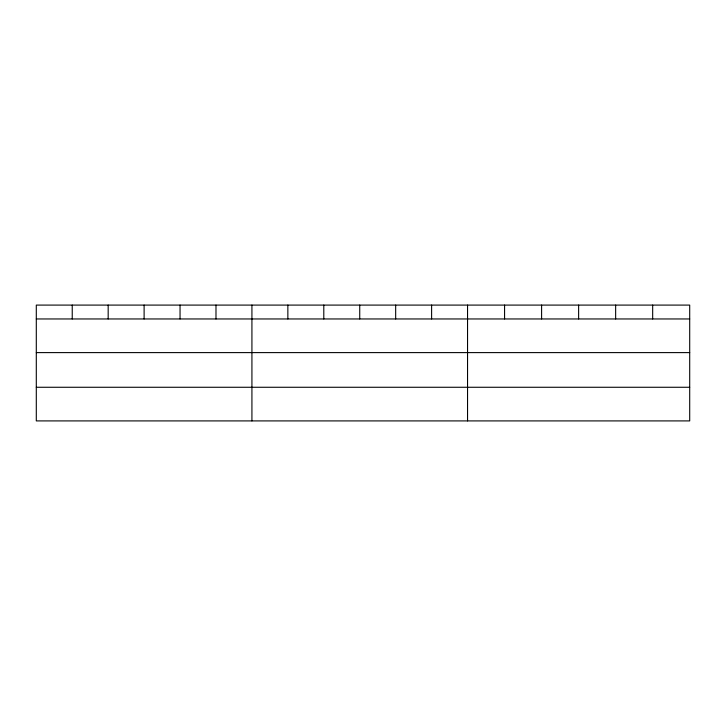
<?xml version="1.0" encoding="UTF-8"?>
<svg xmlns="http://www.w3.org/2000/svg" width="726" height="726" viewBox="0 0 726 726"><rect width="100%" height="100%" fill="white"/><g stroke="black" fill="none" stroke-linecap="round" stroke-linejoin="round"><path stroke-width="1.09" d="M689.7 352.609L689.7 305.092L36.3 305.092L36.3 420.908L689.7 420.908L689.7 352.609L36.3 352.609M36.3 318.959L689.7 318.959M36.3 387.267L689.7 387.267M652.674 305.092L652.674 318.959M615.648 305.092L615.648 318.959M578.622 305.092L578.622 318.959M541.596 305.092L541.596 318.959M504.57 305.092L504.57 318.959M467.544 305.092L467.544 420.908M431.607 305.092L431.607 318.959M395.67 305.092L395.67 318.959M359.733 305.092L359.733 318.959M323.796 305.092L323.796 318.959M287.859 305.092L287.859 318.959M251.922 305.092L251.922 420.908M215.985 305.092L215.985 318.959M180.048 305.092L180.048 318.959M144.111 305.092L144.111 318.959M108.174 305.092L108.174 318.959M72.237 305.092L72.237 318.959"/></g></svg>
